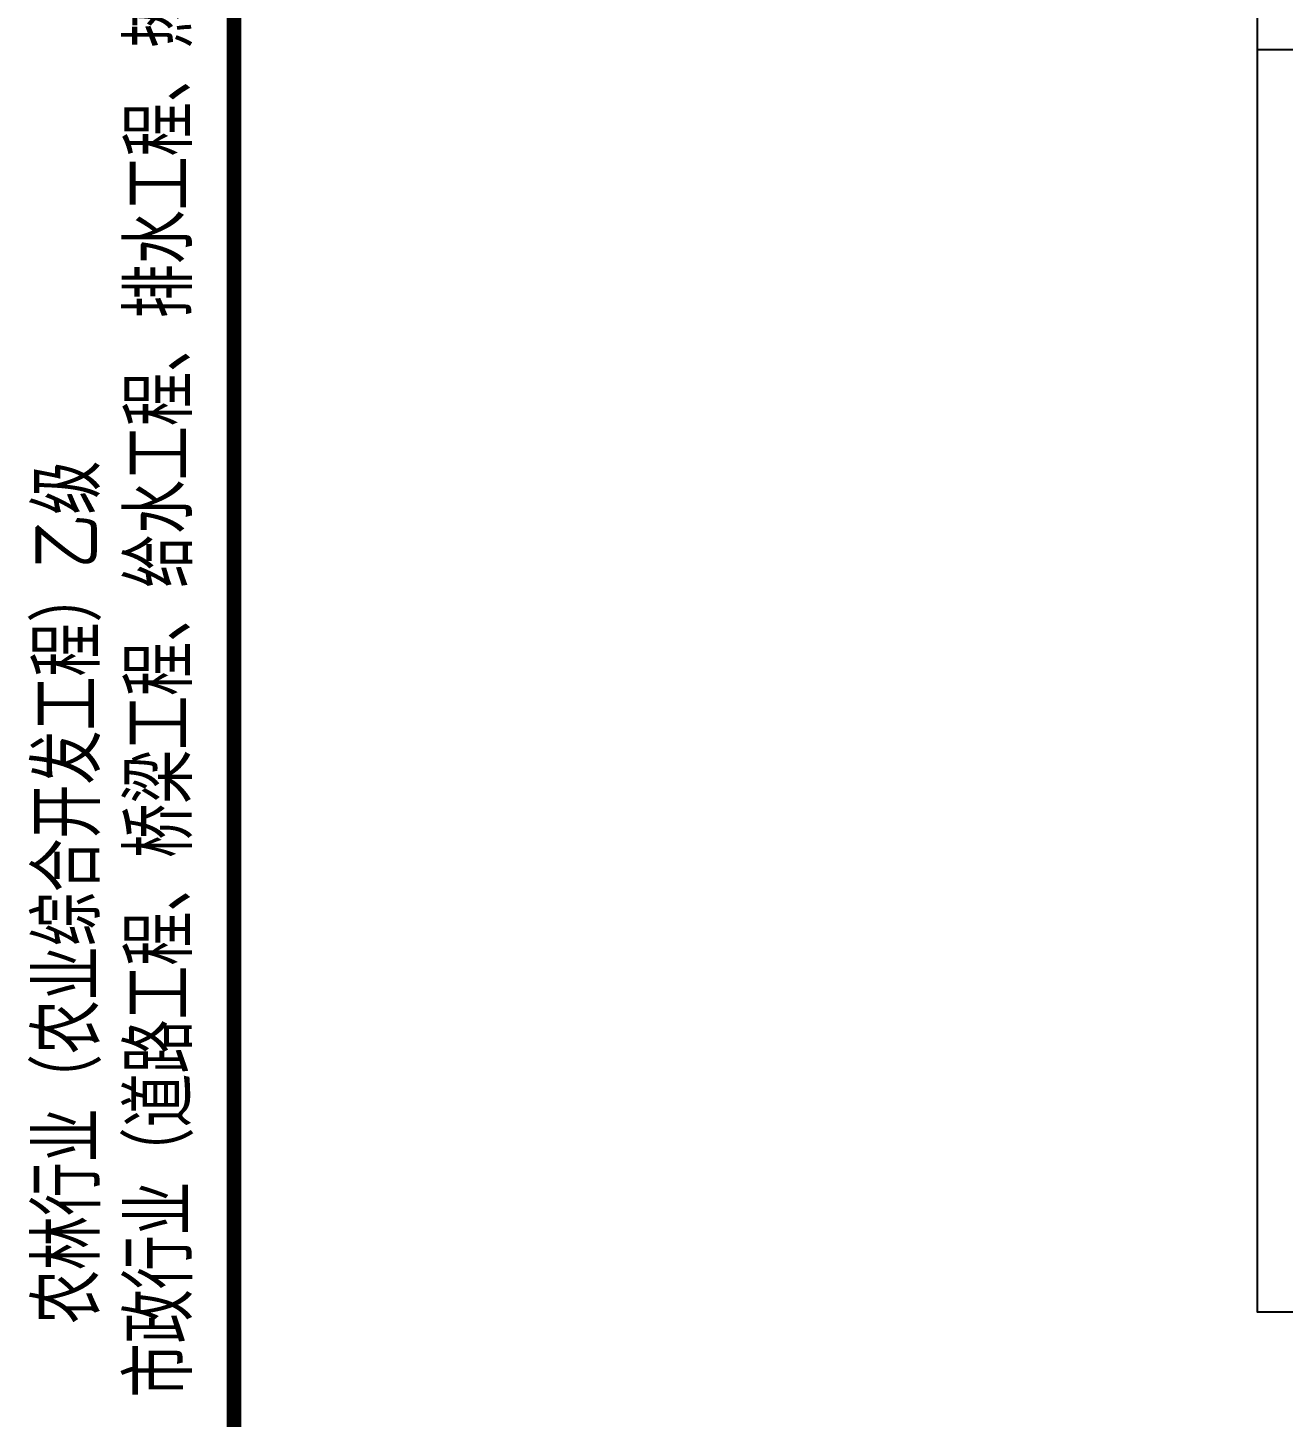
# Model space of a CAD drawing. Extents: x 4283 to 40403, y 1134 to 1764.
# Drawn here: x 22350.4 to 22410.1, y 1507.2 to 1573.2 of the extents above; entities that cross this region are included whole.
import ezdxf

# ---------------------------------------------------------------- set-up
doc = ezdxf.new("R2010")
doc.units = 0
for name, color, linetype in [('tdz_土方计算图', 7, 'Continuous'), ('华泽绵阳图框', 7, 'Continuous'), ('致远博图框', 7, 'Continuous')]:
    doc.layers.add(name, color=color, linetype=linetype)
doc.styles.add('长仿宋', font='', dxfattribs={"width": 0.7, "height": 5})
doc.styles.get('长仿宋').set_extended_font_data('SimSun')

msp = doc.modelspace()

# ---------------------------------------------------------------- linework, layer by layer
at = {"layer": 'tdz_土方计算图', "linetype": 'Continuous'}
msp.add_lwpolyline([(22408.831, 1672.164), (22538.831, 1672.164), (22538.831, 1512.164), (22408.831, 1512.164)], close=True, dxfattribs=at)
msp.add_lwpolyline([(22408.831, 1572.164), (22538.831, 1572.164)], dxfattribs=at)
at = {"layer": '华泽绵阳图框', "color": 7, "const_width": 0.707}
msp.add_lwpolyline([(22360.211, 1472.426), (22755.464, 1472.426), (22755.464, 1755.254), (22360.211, 1755.254)], close=True, dxfattribs=at)

# ---------------------------------------------------------------- texts
at = {"layer": '致远博图框', "style": '长仿宋', "width": 0.7}
for s, p in [('市政行业（道路工程、桥梁工程、给水工程、排水工程、热力工程、环境卫生工程）乙级', (22357.92, 1508.124)), ('农林行业（农业综合开发工程）乙级', (22353.546, 1511.606))]:
    msp.add_text(s, height=2.68508, rotation=90, dxfattribs=at).set_placement(p)

doc.saveas('drawing.dxf')
